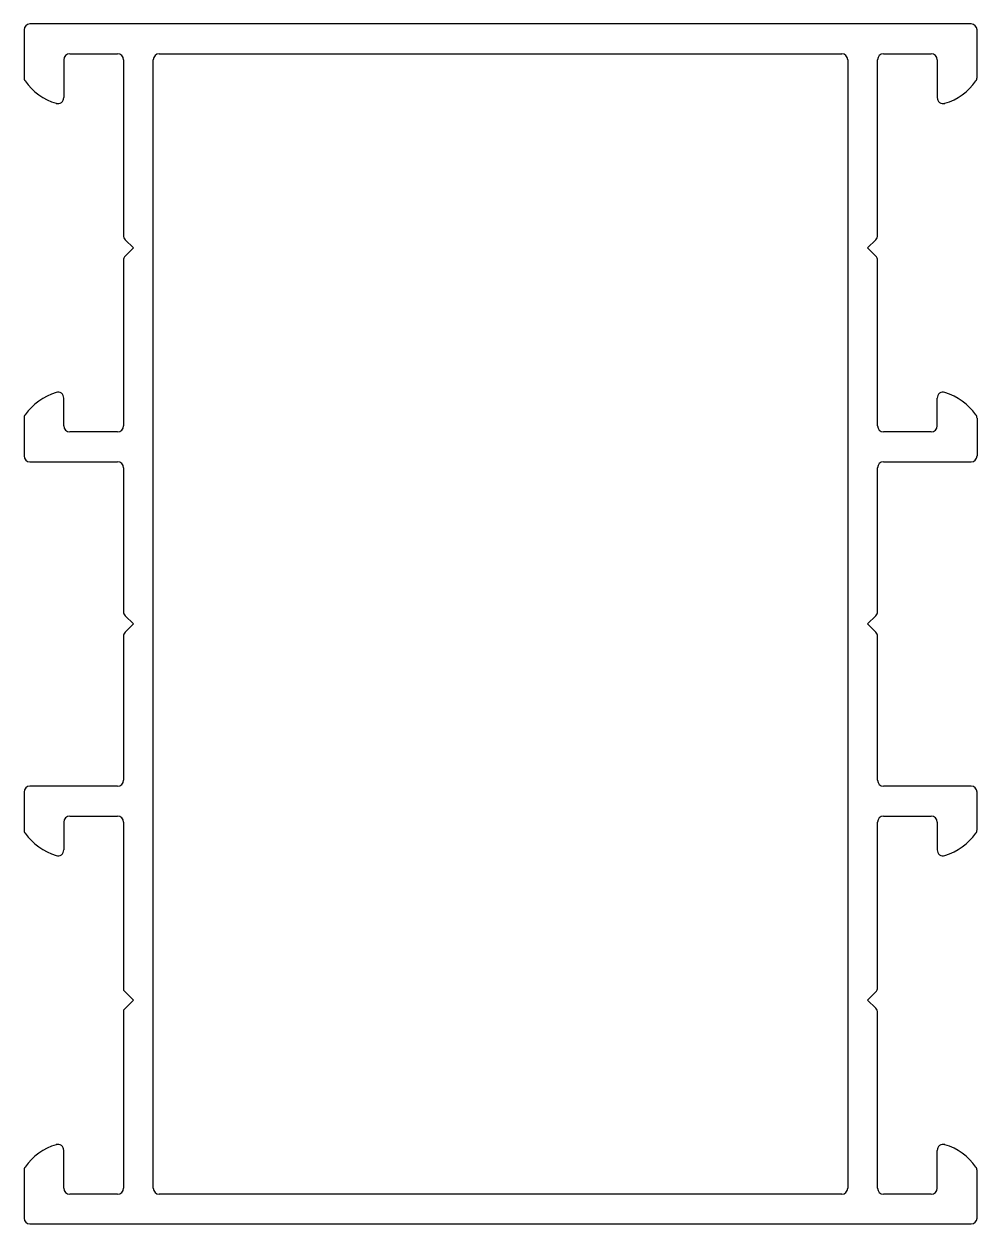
# Model space of a CAD drawing. Extents: x 484.4 to 532.3, y 587.6 to 647.9.
import ezdxf

# ---------------------------------------------------------------- set-up
doc = ezdxf.new("R2010")
doc.units = 0
doc.layers.get('0').update_dxf_attribs({"linetype": 'CONTINUOUS'})

msp = doc.modelspace()

# ---------------------------------------------------------------- linework, layer by layer
for p, q in [((531.992, 647.92), (484.692, 647.92)), ((484.392, 647.62), (484.392, 645.234)), ((532.292, 645.234), (532.292, 647.62)), ((486.692, 646.42), (489.092, 646.42)), ((491.192, 646.42), (525.492, 646.42)), ((527.592, 646.42), (529.992, 646.42)), ((486.392, 646.12), (486.392, 644.22)), ((489.392, 646.12), (489.392, 637.294)), ((490.892, 589.42), (490.892, 646.12)), ((525.792, 646.12), (525.792, 589.42)), ((527.292, 637.294), (527.292, 646.12)), ((530.292, 646.12), (530.292, 644.22)), ((489.479, 637.082), (489.892, 636.67)), ((526.792, 636.67), (527.204, 637.082)), ((489.892, 636.67), (489.479, 636.258)), ((527.204, 636.258), (526.792, 636.67)), ((489.392, 636.046), (489.392, 627.72)), ((527.292, 627.72), (527.292, 636.046)), ((486.392, 627.72), (486.392, 629.12)), ((530.292, 627.72), (530.292, 629.12)), ((484.392, 628.106), (484.392, 626.22)), ((532.292, 628.106), (532.292, 626.22)), ((489.092, 627.42), (486.692, 627.42)), ((529.992, 627.42), (527.592, 627.42)), ((484.692, 625.92), (489.092, 625.92)), ((527.592, 625.92), (531.992, 625.92)), ((489.392, 625.62), (489.392, 618.394)), ((527.292, 618.394), (527.292, 625.62)), ((489.479, 618.182), (489.892, 617.77)), ((526.792, 617.77), (527.204, 618.182)), ((489.892, 617.77), (489.479, 617.358)), ((527.204, 617.358), (526.792, 617.77)), ((489.392, 617.146), (489.392, 609.92)), ((527.292, 609.92), (527.292, 617.146)), ((484.392, 609.32), (484.392, 607.434)), ((489.092, 609.62), (484.692, 609.62)), ((531.992, 609.62), (527.592, 609.62)), ((532.292, 607.434), (532.292, 609.32)), ((486.692, 608.12), (489.092, 608.12)), ((527.592, 608.12), (529.992, 608.12)), ((486.392, 607.82), (486.392, 606.42)), ((489.392, 607.82), (489.392, 599.37)), ((527.292, 599.494), (527.292, 607.82)), ((530.292, 607.82), (530.292, 606.42)), ((489.392, 599.37), (489.892, 598.87)), ((489.892, 598.87), (489.392, 598.37)), ((526.792, 598.87), (527.204, 599.282)), ((527.204, 598.458), (526.792, 598.87)), ((489.392, 598.37), (489.392, 589.42)), ((527.292, 589.42), (527.292, 598.246)), ((486.392, 589.42), (486.392, 591.32)), ((530.292, 589.42), (530.292, 591.32)), ((484.392, 590.306), (484.392, 587.92)), ((532.292, 587.92), (532.292, 590.306)), ((489.092, 589.12), (486.692, 589.12)), ((525.492, 589.12), (491.192, 589.12)), ((529.992, 589.12), (527.592, 589.12)), ((484.692, 587.62), (531.992, 587.62))]:
    msp.add_line(p, q)
for centre, radius, start, end in [((484.692, 647.62), 0.3, 90, 180), ((531.992, 647.62), 0.3, 0, 90), ((486.692, 646.12), 0.3, 90, 180), ((489.092, 646.12), 0.3, 0, 90), ((491.192, 646.12), 0.3, 90, 180), ((525.492, 646.12), 0.3, 0, 90), ((527.592, 646.12), 0.3, 90, 180), ((529.992, 646.12), 0.3, 0, 90), ((484.692, 645.234), 0.3, 180, 215.43094), ((531.992, 645.234), 0.3, 324.56906, 0), ((486.892, 646.799), 3, 215.43094, 252.76471), ((529.792, 646.799), 3, 287.23529, 324.56906), ((486.092, 644.22), 0.3, 252.76471, 0), ((530.592, 644.22), 0.3, 180, 287.23529), ((489.692, 637.294), 0.3, 180, 225), ((526.992, 637.294), 0.3, 315, 0), ((489.692, 636.046), 0.3, 135, 180), ((526.992, 636.046), 0.3, 0, 45), ((486.892, 626.541), 3, 107.23529, 144.56906), ((486.092, 629.12), 0.3, 0, 107.23529), ((530.592, 629.12), 0.3, 72.76471, 180), ((529.792, 626.541), 3, 35.43094, 72.76471), ((484.692, 628.106), 0.3, 144.56906, 180), ((531.992, 628.106), 0.3, 0, 35.43094), ((486.692, 627.72), 0.3, 180, 270), ((489.092, 627.72), 0.3, 270, 0), ((527.592, 627.72), 0.3, 180, 270), ((529.992, 627.72), 0.3, 270, 0), ((484.692, 626.22), 0.3, 180, 270), ((489.092, 625.62), 0.3, 0, 90), ((527.592, 625.62), 0.3, 90, 180), ((531.992, 626.22), 0.3, 270, 0), ((489.692, 618.394), 0.3, 180, 225), ((526.992, 618.394), 0.3, 315, 0), ((489.692, 617.146), 0.3, 135, 180), ((526.992, 617.146), 0.3, 0, 45), ((489.092, 609.92), 0.3, 270, 0), ((527.592, 609.92), 0.3, 180, 270), ((484.692, 609.32), 0.3, 90, 180), ((531.992, 609.32), 0.3, 0, 90), ((486.692, 607.82), 0.3, 90, 180), ((489.092, 607.82), 0.3, 0, 90), ((527.592, 607.82), 0.3, 90, 180), ((529.992, 607.82), 0.3, 0, 90), ((484.692, 607.434), 0.3, 180, 215.43094), ((486.892, 608.999), 3, 215.43094, 252.76471), ((529.792, 608.999), 3, 287.23529, 324.56906), ((531.992, 607.434), 0.3, 324.56906, 0), ((486.092, 606.42), 0.3, 252.76471, 0), ((530.592, 606.42), 0.3, 180, 287.23529), ((526.992, 599.494), 0.3, 315, 0), ((526.992, 598.246), 0.3, 0, 45), ((486.892, 588.741), 3, 107.23529, 144.56906), ((486.092, 591.32), 0.3, 0, 107.23529), ((530.592, 591.32), 0.3, 72.76471, 180), ((529.792, 588.741), 3, 35.43094, 72.76471), ((484.692, 590.306), 0.3, 144.56906, 180), ((531.992, 590.306), 0.3, 0, 35.43094), ((486.692, 589.42), 0.3, 180, 270), ((489.092, 589.42), 0.3, 270, 0), ((491.192, 589.42), 0.3, 180, 270), ((525.492, 589.42), 0.3, 270, 0), ((527.592, 589.42), 0.3, 180, 270), ((529.992, 589.42), 0.3, 270, 0), ((484.692, 587.92), 0.3, 180, 270), ((531.992, 587.92), 0.3, 270, 0)]:
    msp.add_arc(centre, radius, start, end)

doc.saveas('drawing.dxf')
